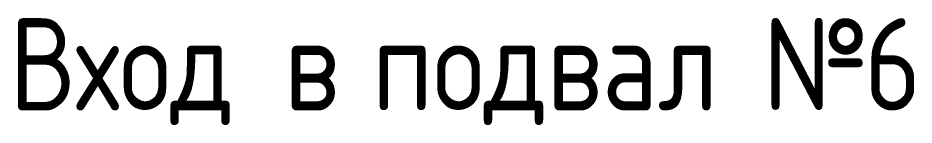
# Model space of a CAD drawing. Header units: millimetres. Extents: x -11886 to 147109, y 276 to 46084.
# Drawn here: x 58447 to 60875, y 21852 to 22143 of the extents above; entities that cross this region are included whole.
import ezdxf

# ---------------------------------------------------------------- set-up
doc = ezdxf.new("R2010")
doc.units = ezdxf.units.MM
doc.layers.add('Марки', color=7, linetype='Continuous', lineweight=20)
doc.styles.add('GOST Common_1', font='GOST_Common.ttf', dxfattribs={"width": 0.9, "height": 250})

msp = doc.modelspace()

# ---------------------------------------------------------------- texts
at = {"layer": 'Марки', "lineweight": 9, "char_height": 250, "attachment_point": 1, "style": 'GOST Common_1'}
for s, insert, width in [('Вход', (58423.93, 22142.1), 808.101), ('\\fGOST Common|b0|i0|c204|p34|;\\W.9; ', (59090.68, 22142.1), 93.7974), ('\\fGOST Common|b0|i0|c204|p34|;\\W.9; ', (59328.81, 22142.1), 93.7974), ('\\fGOST Common|b0|i0|c204|p34|;\\W.9; ', (60388.46, 22142.1), 93.7974), ('\\fGOST Common|b0|i0|c204|p34|;\\W.9;№', (60465.86, 22142.1), 331.8986), ('\\fGOST Common|b0|i0|c204|p34|;\\W.9;6', (60739.7, 22142.1), 194.8101), ('\\fGOST Common|b0|i0|c204|p34|;\\W.9;в', (59168.07, 22142.1), 194.8101), ('подвал', (59406.2, 22142.1), 1190.5059)]:
    msp.add_mtext(s, dxfattribs=dict(at, insert=insert, width=width))

doc.saveas('drawing.dxf')
